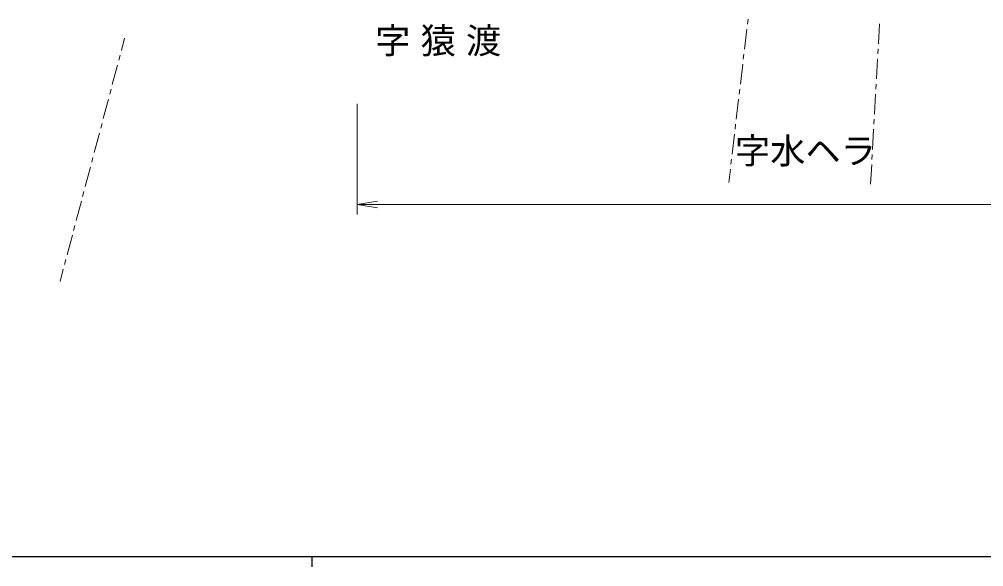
# Model space of a CAD drawing. Units: millimetres, scale not verified. Extents: x 40000 to 680000, y 20000 to 380000.
# Drawn here: x 138934 to 234751, y 204000 to 258394 of the extents above; entities that cross this region are included whole.
import ezdxf
from ezdxf.enums import TextEntityAlignment as Align

# ---------------------------------------------------------------- set-up
doc = ezdxf.new("R2010")
doc.units = ezdxf.units.MM
doc.header["$LTSCALE"] = 1000
for name, color, linetype, lineweight in [('M-BMK-HTXT', 7, 'Continuous', 13), ('M-STR-HTXT', 7, 'Continuous', 13), ('M-TTL-BAND', 7, 'Continuous', 25)]:
    doc.layers.add(name, color=color, linetype=linetype, lineweight=lineweight)
doc.styles.add('ＭＳ ゴシック', font='')
doc.styles.get('ＭＳ ゴシック').set_extended_font_data('MS Gothic')

# ---------------------------------------------------------------- blocks, each defined once
blk = doc.blocks.new('open_arrow')
at = {"color": 0, "linetype": 'Continuous', "lineweight": -2}
blk.add_lwpolyline([(7.5, 1.25), (0, 0), (7.5, -1.25)], dxfattribs=at)

msp = doc.modelspace()

# ---------------------------------------------------------------- linework, layer by layer
at = {"layer": 'M-BMK-HTXT'}
for p, q in [((211336, 258394), (211277, 257898)), ((224398, 257953), (224287, 255956)), ((211219, 257401), (210985, 255415)), ((149397, 256517), (149074, 255300)), ((210926, 254918), (210868, 254422)), ((224260, 255457), (224232, 254958)), ((148946, 254817), (148818, 254334)), ((210809, 253925), (210575, 251939)), ((224204, 254458), (224094, 252461)), ((148690, 253850), (148177, 251917)), ((148049, 251434), (147921, 250950)), ((210517, 251442), (210458, 250946)), ((224066, 251962), (224039, 251463)), ((147793, 250467), (147280, 248534)), ((210400, 250449), (210166, 248463)), ((224011, 250964), (223900, 248967)), ((223873, 248467), (223845, 247968)), ((147152, 248051), (147024, 247567)), ((210107, 247966), (210049, 247470)), ((223817, 247469), (223707, 245472)), ((146896, 247084), (146383, 245151)), ((209990, 246973), (209756, 244987)), ((146255, 244668), (146127, 244184)), ((209698, 244490), (209639, 243994)), ((223679, 244973), (223652, 244474)), ((145999, 243701), (145486, 241768)), ((209581, 243497), (209426, 242180)), ((223624, 243974), (223516, 242021)), ((145358, 241284), (145230, 240801)), ((145102, 240318), (144589, 238385)), ((144461, 237901), (144333, 237418)), ((144205, 236935), (143692, 235002)), ((143564, 234518), (143436, 234035)), ((143308, 233552), (142985, 232334))]:
    msp.add_line(p, q, dxfattribs=at)
at = {"layer": 'M-STR-HTXT'}
for p, q in [((172516, 250000), (172516, 239000)), ((172516, 240000), (352136, 240000))]:
    msp.add_line(p, q, dxfattribs=at)
at = {"layer": 'M-TTL-BAND'}
for p, q in [((40000, 205000), (579000, 205000)), ((168000, 205000), (168000, 204000))]:
    msp.add_line(p, q, dxfattribs=at)

# ---------------------------------------------------------------- block references
at = {"layer": 'M-STR-HTXT', "xscale": 267, "yscale": 267}
msp.add_blockref('open_arrow', (172516, 240000), dxfattribs=at)

# ---------------------------------------------------------------- texts
at = {"layer": 'M-BMK-HTXT', "style": 'ＭＳ ゴシック'}
msp.add_text('字水ヘラ', height=2566, dxfattribs=at).set_placement((217039, 245324), align=Align.MIDDLE_CENTER)
at = {"layer": 'M-BMK-HTXT', "insert": (181056, 256126), "char_height": 2566, "attachment_point": 5, "style": 'ＭＳ ゴシック'}
msp.add_mtext('\\T1.29;字猿渡', dxfattribs=at)

doc.saveas('drawing.dxf')
